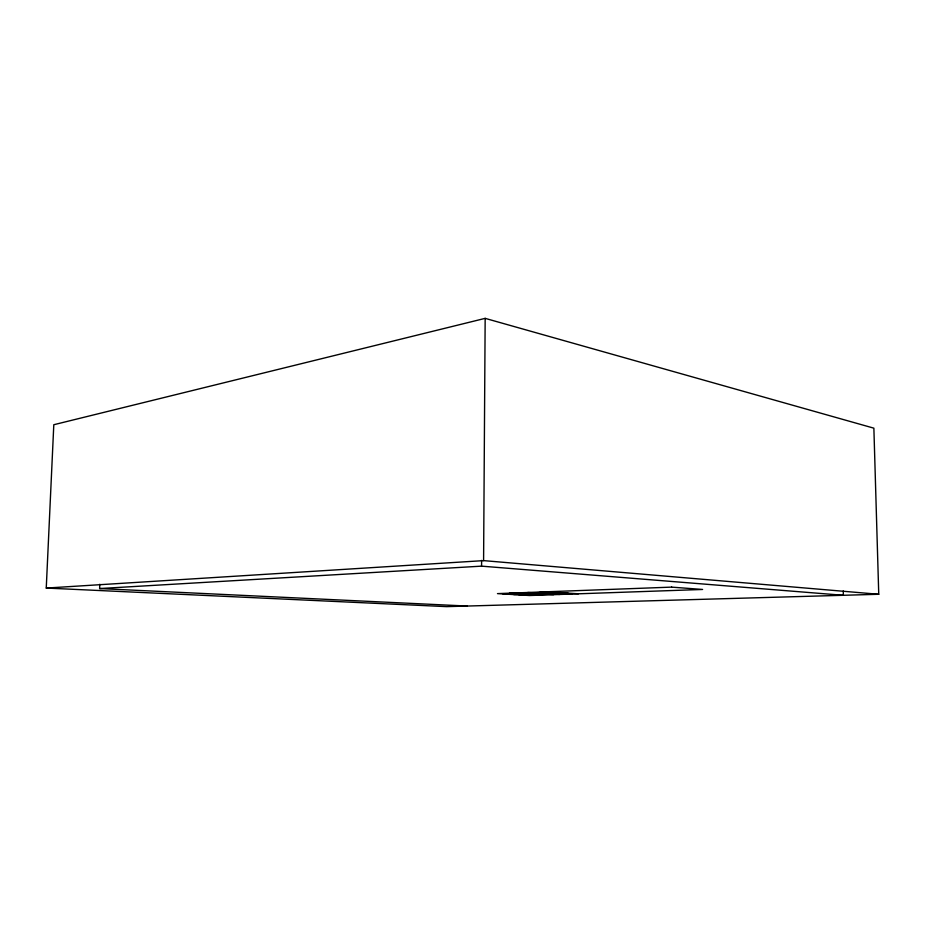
<?xml version="1.0" encoding="UTF-8"?>
<svg xmlns="http://www.w3.org/2000/svg" width="925" height="925" viewBox="0 0 925 925"><rect width="100%" height="100%" fill="white"/><g stroke="black" fill="none" stroke-linecap="round" stroke-linejoin="round"><path stroke-width="1.39" d="M843.253 590.971L843.357 595.295L481.578 566.146L481.624 560.4M878.75 594.278L483.59 560.619L485.163 318.362L53.8 424.725L46.25 588.069L446.613 606.638L878.75 594.278L873.871 428.171L485.163 318.362M467.125 606.048L99.611 588.554L99.784 584.253M46.25 588.069L483.59 560.619M99.611 588.554L481.578 566.146M502.946 593.942L527.053 593.052M533.205 592.821L545.704 592.358M508.368 594.255L557.428 592.462M513.733 594.578L525.666 594.151M531.713 593.931L543.969 593.48M550.178 593.26L562.758 592.809M519.052 594.891L568.054 593.133M524.336 595.203L548.375 594.347M554.526 594.139L566.979 593.688M526.348 593.607L537.02 594.243M540.813 594.844L532.337 595.168M509.432 593.168L538.627 594.925M538.87 594.937L541.472 595.099M544.825 592.925L555.474 593.584M527.759 592.486L559.729 594.451M521.596 592.717L532.453 593.376M543.114 594.035L553.589 594.671M546.594 591.78L578.483 593.792M540.258 592.023L551.092 592.694M561.729 593.364L572.182 594.023M671.619 587.121L497.477 593.619L529.562 595.515L702.595 589.456L671.619 587.121"/></g></svg>
